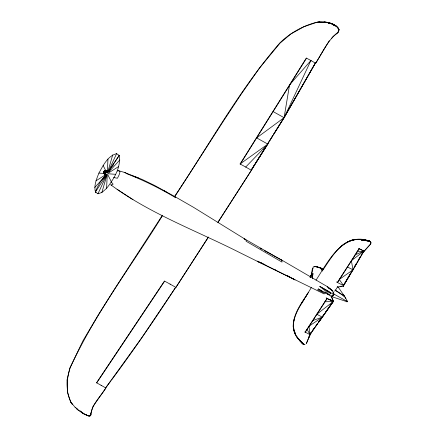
<?xml version="1.0" encoding="UTF-8"?>
<svg xmlns="http://www.w3.org/2000/svg" width="438" height="438" viewBox="0 0 438 438"><rect width="100%" height="100%" fill="white"/><g stroke="black" fill="none" stroke-linecap="round" stroke-linejoin="round"><path stroke-width="0.66" d="M333.63 294.566L332.825 291.111L327.235 286.572L281.338 259.849L264.273 250.487M90.852 413.472L90.825 415.016L90.825 413.368L92.845 406.683L105.859 387.991C100.603 396.735 91.657 404.318 90.825 415.016L90.009 415.919L88.043 415.788L82.963 413.477L80.072 411.03M82.963 413.477L78.435 410.121L78.971 410.313M106.609 188.335C113.71 179.12 121.249 167.53 119.114 155.402L116.617 153.634C107.573 155.983 103.16 165.608 98.906 173.087C96.59 179.049 93.655 185.515 95.457 192.008L97.953 193.777L101.873 192.485L106.609 188.335L107.222 175.036M107.348 172.375L107.962 159.076M325.784 311.987L333.219 301.508L322.428 317.178L316.773 314.26L333.214 301.574L326.962 298.508L307.022 329.173L309.978 334.61L333.214 301.574L329.6 299.373M334.741 291.286L337.463 287.071L343.359 286.304L343.644 285.543L343.359 286.233M362.39 253.076L363.858 251.007L353.017 269.841L339.275 279.444L343.523 285.62L350.4 273.805M174.532 196.476C209.189 145.104 239.077 90.053 279.772 43.006C289.857 33.157 302.346 26.061 315.968 22.431C321.251 21.511 326.836 21.763 331.889 23.668C334.999 24.939 341.306 28.377 338.016 32.445C327.58 40.187 322.461 52.571 315.683 63.247L310.903 60.537L289.534 84.923L240.101 163.971L245.91 167.152M339.007 29.505C338.831 33.655 333.313 34.996 331.561 38.418M295.108 333.302C288.445 316.488 303.906 301.037 311.352 287.383M103.702 172.725L103.779 171.658L104.364 170.968L107.463 170.815L104.364 170.968L103.779 171.658L103.554 172.446L104.096 173.82L105.399 175.271L103.883 172.66L103.779 171.658L104.151 171.159L106.494 171.433L105.503 170.782L105.115 171.127L104.37 172.282L104.096 173.82L103.592 172.643L103.779 171.658L104.545 170.902L106.029 170.809L105.761 172.348L104.304 173.963C102.656 172.835 105.202 172.096 104.545 170.902M106.084 175.211L106.155 174.214M323.95 22.01C329.633 22.387 336.143 24.232 339.017 29.587L338.016 32.445L336.132 33.857M305.04 344.394C302.089 344.607 300.654 341.103 298.727 339.445C294.183 334.774 292.277 327.931 293.624 321.618M254.511 164.863L251.335 170.229L284.087 117.685L289.534 84.923L306.348 58.035L311.106 60.647M333.345 294.823L333.641 293.46L333.022 294.051L333.449 295.634L331.062 296.351L333.449 295.634L333.345 294.823L332.568 296.028M293.756 321.027L294.424 318.059M104.693 171.181L107.688 172.233L106.095 171.17L104.693 171.181L103.779 171.658L103.554 172.446L104.134 172.911L105.492 172.999L103.74 171.795L104.655 170.984L105.826 170.667L104.364 170.968L105.115 171.127L103.932 171.45L103.609 172.145L105.175 173.853L104.036 173.459L103.592 172.643M101.873 192.485L106.724 175.649M108.033 171.116L112.697 154.926M310.46 277.155L311.462 274.133L312.289 269.162L312.946 268.374M308.352 338.574L310.115 334.588L306.365 343.523L309.617 335.563M310.487 277.155L311.851 273.526L313.165 267.016L315.119 266.627M343.983 296.345L344.263 295.913L337.928 286.704M344.273 296.367L335.147 290.202M310.487 277.259L311.851 273.526L310.657 277.144L311.166 275.748L309.841 277.177M97.953 193.777L106.155 176.136M108.416 171.274L116.617 153.634M273.63 134.378L284.087 117.685L310.903 60.537M308.297 338.443L310.115 334.588L309.88 334.982M311.396 331.982L309.978 334.61L311.09 332.464M343.523 285.62L363.923 251.144L358.832 248.527L364.126 251.198L370.701 243.955L370.937 242.488L369.694 241.13L360.54 239.389L368.938 240.944L370.537 241.792M357.222 262.088L357.857 260.949M358.487 259.811L359.757 257.528M273.131 111.591L284.087 117.685L315.42 62.984L284.087 117.685L256.657 137.888L267.837 144.118L251.275 170.059L264.979 148.186M273.591 134.263L284.032 117.521L315.42 62.984M351.09 272.628L352.119 270.865M352.809 269.693L353.493 268.516M355.213 265.581L354.183 267.339L355.202 265.565M108.931 171.269L112.38 165.383L119.388 155.457M343.441 285.434L350.362 273.75M351.052 272.578L351.747 271.412M352.782 269.655L353.471 268.489M343.529 285.554L353.017 269.841L351.369 260.676L359.05 248.636M308.314 292.611C300.977 305.072 286.638 322.538 297.156 337.178M301.333 303.923L304.18 299.329M305.253 297.605L306.321 295.88M307.033 294.73L307.744 293.58M255.234 163.708L260.632 155.047M261.355 153.891L262.795 151.581M263.512 150.426L264.952 148.121M265.674 146.965L266.753 145.23M267.832 143.5L268.91 141.77M269.994 140.04L270.711 138.884M271.434 137.729L272.874 135.419M306.551 58.145L240.303 164.08M265.696 147.037L266.78 145.312M267.864 143.582L268.943 141.857M269.666 140.708L272.912 135.528M329.283 40.745L315.683 63.247M337.348 282.433L351.369 260.676L363.923 251.144L357.003 251.823M174.74 196.695L224.251 119.82L241.382 93.907L259.455 68.109L279.931 43.242L290.931 33.923L304.071 26.663L316.039 22.579M217.921 222.236L251.478 170.163L218.014 222.362M359.253 248.74L337.55 282.537M95.457 192.008L106.177 175.419M108.766 171.417L119.114 155.402M316.039 280.134C327.881 262.148 342.74 230.99 369.694 241.13L370.937 242.488L370.701 243.955L364.126 251.198L363.02 250.558M329.644 294.637L330.548 293.241L328.724 291.418L319.778 286.414L324.52 290.295L330.548 293.241M345.845 298.459L344.377 296.132L347.465 301.344L347.186 301.777L332.316 296.833L334.063 294.139L333.11 292.179M343.359 286.304L343.731 285.658L343.277 286.118M346.901 301.87L347.465 301.344M162.394 215.244L115.008 288.341L98.725 314.166L83.121 340.479L69.949 367.75L67.009 380.036L67.507 392.415L70.688 402.051L75.101 407.28L77.942 409.683M162.553 215.556C131.367 266.085 94.882 313.772 70.107 367.986C66.248 379.79 65.399 393.833 72.423 404.613M208.373 237.007L175.901 287.405L208.406 237.226M305.122 332.097L307.022 329.173M164.661 281.141L96.727 382.889M112.571 166.177L113.677 164.524M322.729 270.301C331.177 258.026 339.97 241.393 356.521 239.509C351.758 239.553 347.438 241.765 343.529 244.305M312.737 320.468L322.428 317.178L318.366 322.488L321.07 318.579M322.625 316.362L324.574 313.592M325.741 311.927L333.132 301.393M318.349 322.467L321.87 317.501M322.653 316.4L325.001 313.088M110.825 380.638L105.657 387.887C130.261 355.251 153.382 321.53 175.698 287.295L141.545 338.043L111.63 379.549M312.464 330.4L314.035 328.292M315.995 325.653L317.566 323.545L309.978 334.61L308.987 326.184L322.428 317.178M362.412 253.12L363.923 251.144L355.07 254.867M105.991 174.702L100.494 181.715L97.252 187.513L95.385 191.975L95.917 192.452M89.998 415.832L90.808 414.923L90.009 415.919L88.033 415.711L84.671 414.31L80.006 411.101M94.761 187.459L105.941 175.178M108.629 172.233L119.809 159.952M340.501 246.736L343.6 244.273M240.101 163.971L267.837 144.118L245.707 167.042L251.538 170.338M95.977 180.812L105.591 174.773M108.416 172.994L118.594 166.599M347.558 241.896L352.141 240.035M293.646 330.515L293.268 325.927M105.503 170.782L105.826 170.667M117.362 171.023L118.556 170.7L125.46 172.714L126.472 173.607C143.571 180.253 160.023 188.411 175.786 197.784L174.362 196.306L154.504 185.394L142.224 179.476L124.885 172.61L125.46 172.714M70.688 402.051L72.516 404.471M104.507 171.833L105.416 172.977L103.779 171.658L107.37 173.087L105.996 171.718L103.779 171.658L104.096 172.468L106.368 174.653L104.627 173.848M313.991 266.753L315.771 266.43L321.76 268.576M103.74 171.795L104.715 171.658L103.932 171.45M315.968 22.431L319.707 21.9L316.11 22.398M316.57 22.502L318.349 22.256M352.086 240.068L356.521 239.509M339.91 286.37L341.93 286.217M326.693 22.294L325.226 22.387L327.389 22.557L320.129 22.004M329.31 23.296L330.57 23.477L329.316 22.864L328.177 22.929L331.889 23.668L335.749 25.716M356.587 239.394L360.677 239.383L369.694 241.13L361.629 240.144L360.77 239.591L367.279 240.402L367.915 240.884L369.694 241.13L361.629 240.144M324.859 301.755L333.214 301.574M356.915 239.52L360.934 239.482L365.571 240.101L361.509 239.75L363.184 239.761M367.915 240.884L360.77 239.591L368.938 240.944M366.398 240.769L365.489 240.194L363.316 240.051L363.759 240.331M98.906 173.087L105.35 173.563M107.929 173.755L115.665 174.324M327.848 22.595L328.779 22.666M326.414 22.245L324.054 21.988M104.655 170.984L106.095 171.17M360.934 239.482L365.489 240.194M367.816 240.648L368.791 240.785L365.9 240.248M328.029 22.661L329.316 22.864M103.609 172.145L104.37 172.282M113.623 177.538L117.433 178.261L119.136 174.85L119.886 172.254L119.864 171.389L118.556 170.7M315.727 266.753L316.942 267.016M75.101 407.28L75.44 407.351M331.133 23.608C334.276 24.55 337.55 26.548 339.017 29.587M329.371 23.203L330.57 23.477M89.281 416.1L88.043 415.788M333.017 24.287L336.088 26.17M244.059 238.787L246.134 240.194L246.123 241.25L282.012 262.11L281.946 260.621L281.338 259.849M110.88 184.234L111.066 185.006L111.559 185.143L113.119 184.163L111.077 181.819M297.95 338.136L300.632 341.251L297.134 337.539L303.184 344.065L304.218 344.427M85.246 414.392L86.74 414.863M133.053 176.049L138.594 178.009M104.096 172.468L105.416 172.977M321.722 268.647L319.986 267.963L320.682 267.979L315.486 266.452L320.178 267.673L323.518 269.638M111.066 185.006C149.916 213.629 195.72 230.432 238.507 251.992L257.626 261.486L265.017 264.607M259.154 261.962L257.27 261.152L294.714 279.712L292.392 278.398M260.407 262.504L262.291 263.315M297.501 337.665L300.096 341.043L303.184 344.065L301.76 342.067M327.071 293.969L331.758 296.373M88.257 415.553L89.27 416.018M257.626 261.486L324.18 293.947M317.44 289.699L325.396 293.613M324.936 291.812L328.292 293.487M347.356 266.923L353.017 269.841M336.439 281.968L343.726 285.729M310.181 334.72L304.853 331.96L305.324 332.207L327.164 298.612L326.129 297.922L333.542 301.492L331.358 296.63M321.459 269.189L320.063 267.448L323.397 269.414M329.929 299.411L333.542 301.492L331.342 296.548M170.273 284.213L164.458 281.032L96.524 382.779L101.282 385.385M260.172 248.187L261.902 249.162M329.299 294.977L318.316 288.877L322.702 291.85M81.419 412.087L82.18 412.508M170.07 284.109L175.901 287.405M244.678 238.962L281.65 260.227M286.759 275.256L290.301 277.27M291.484 277.944L295.026 279.964M101.079 385.281L105.859 387.991M164.091 190.601L166.495 192.151M174.362 196.306L193.361 207.223L245.236 239.274M328.511 288.171L332.218 290.306M319.778 286.414L333.022 294.051M334.057 294.139L347.181 301.437L347.186 301.777L346.765 300.895M344.263 295.913L335.032 289.983M297.331 337.775L303.184 344.065L297.9 338.158M117.105 189.315L132.938 199.635M337.517 27.698L338.388 28.339M82.678 412.87L84.671 414.31M77.964 409.557L76.196 408.079M105.016 173.503L103.883 172.66L104.304 173.963M104.638 171.482L105.761 172.348M332.119 290.421L327.235 286.572L332.825 291.111M335.371 25.481L336.849 26.674M80.044 410.97L80.959 411.715M76.606 408.889L78.178 410.214M300.304 341.103L301.924 342.625L301.289 341.602M301.388 342.385L302.477 343.419M320.063 267.448L322.51 271.133M298.19 338.322L303.184 344.065M297.134 337.539L302.023 342.861L301.136 341.777M297.867 338.147L300.096 341.043M321.344 268.965L321.892 269.912M296.553 336.039L297.183 337.123M343.315 294.506L344.159 296.148M103.116 165.449L106.095 171.346M107.584 174.297L111.455 181.962M331.84 295.858L332.316 296.833M337.216 286.567L337.463 287.071M103.554 172.446L104.036 173.459M294.456 331.123L295.776 334.796M275.562 269.644L275.748 270.213M293.208 325.96L293.865 330.52M312.655 275.409L312.404 278.333L312.956 273.394L312.655 275.409M356.587 263.227L355.902 264.404L356.587 263.227M326.343 22.376L320.047 22.365L326.343 22.376L331.095 23.521L326.343 22.376M334.802 25.782L331.829 24.041L334.802 25.782M320.802 268.291L320.178 267.673L321.076 268.62L320.802 268.291"/></g></svg>
